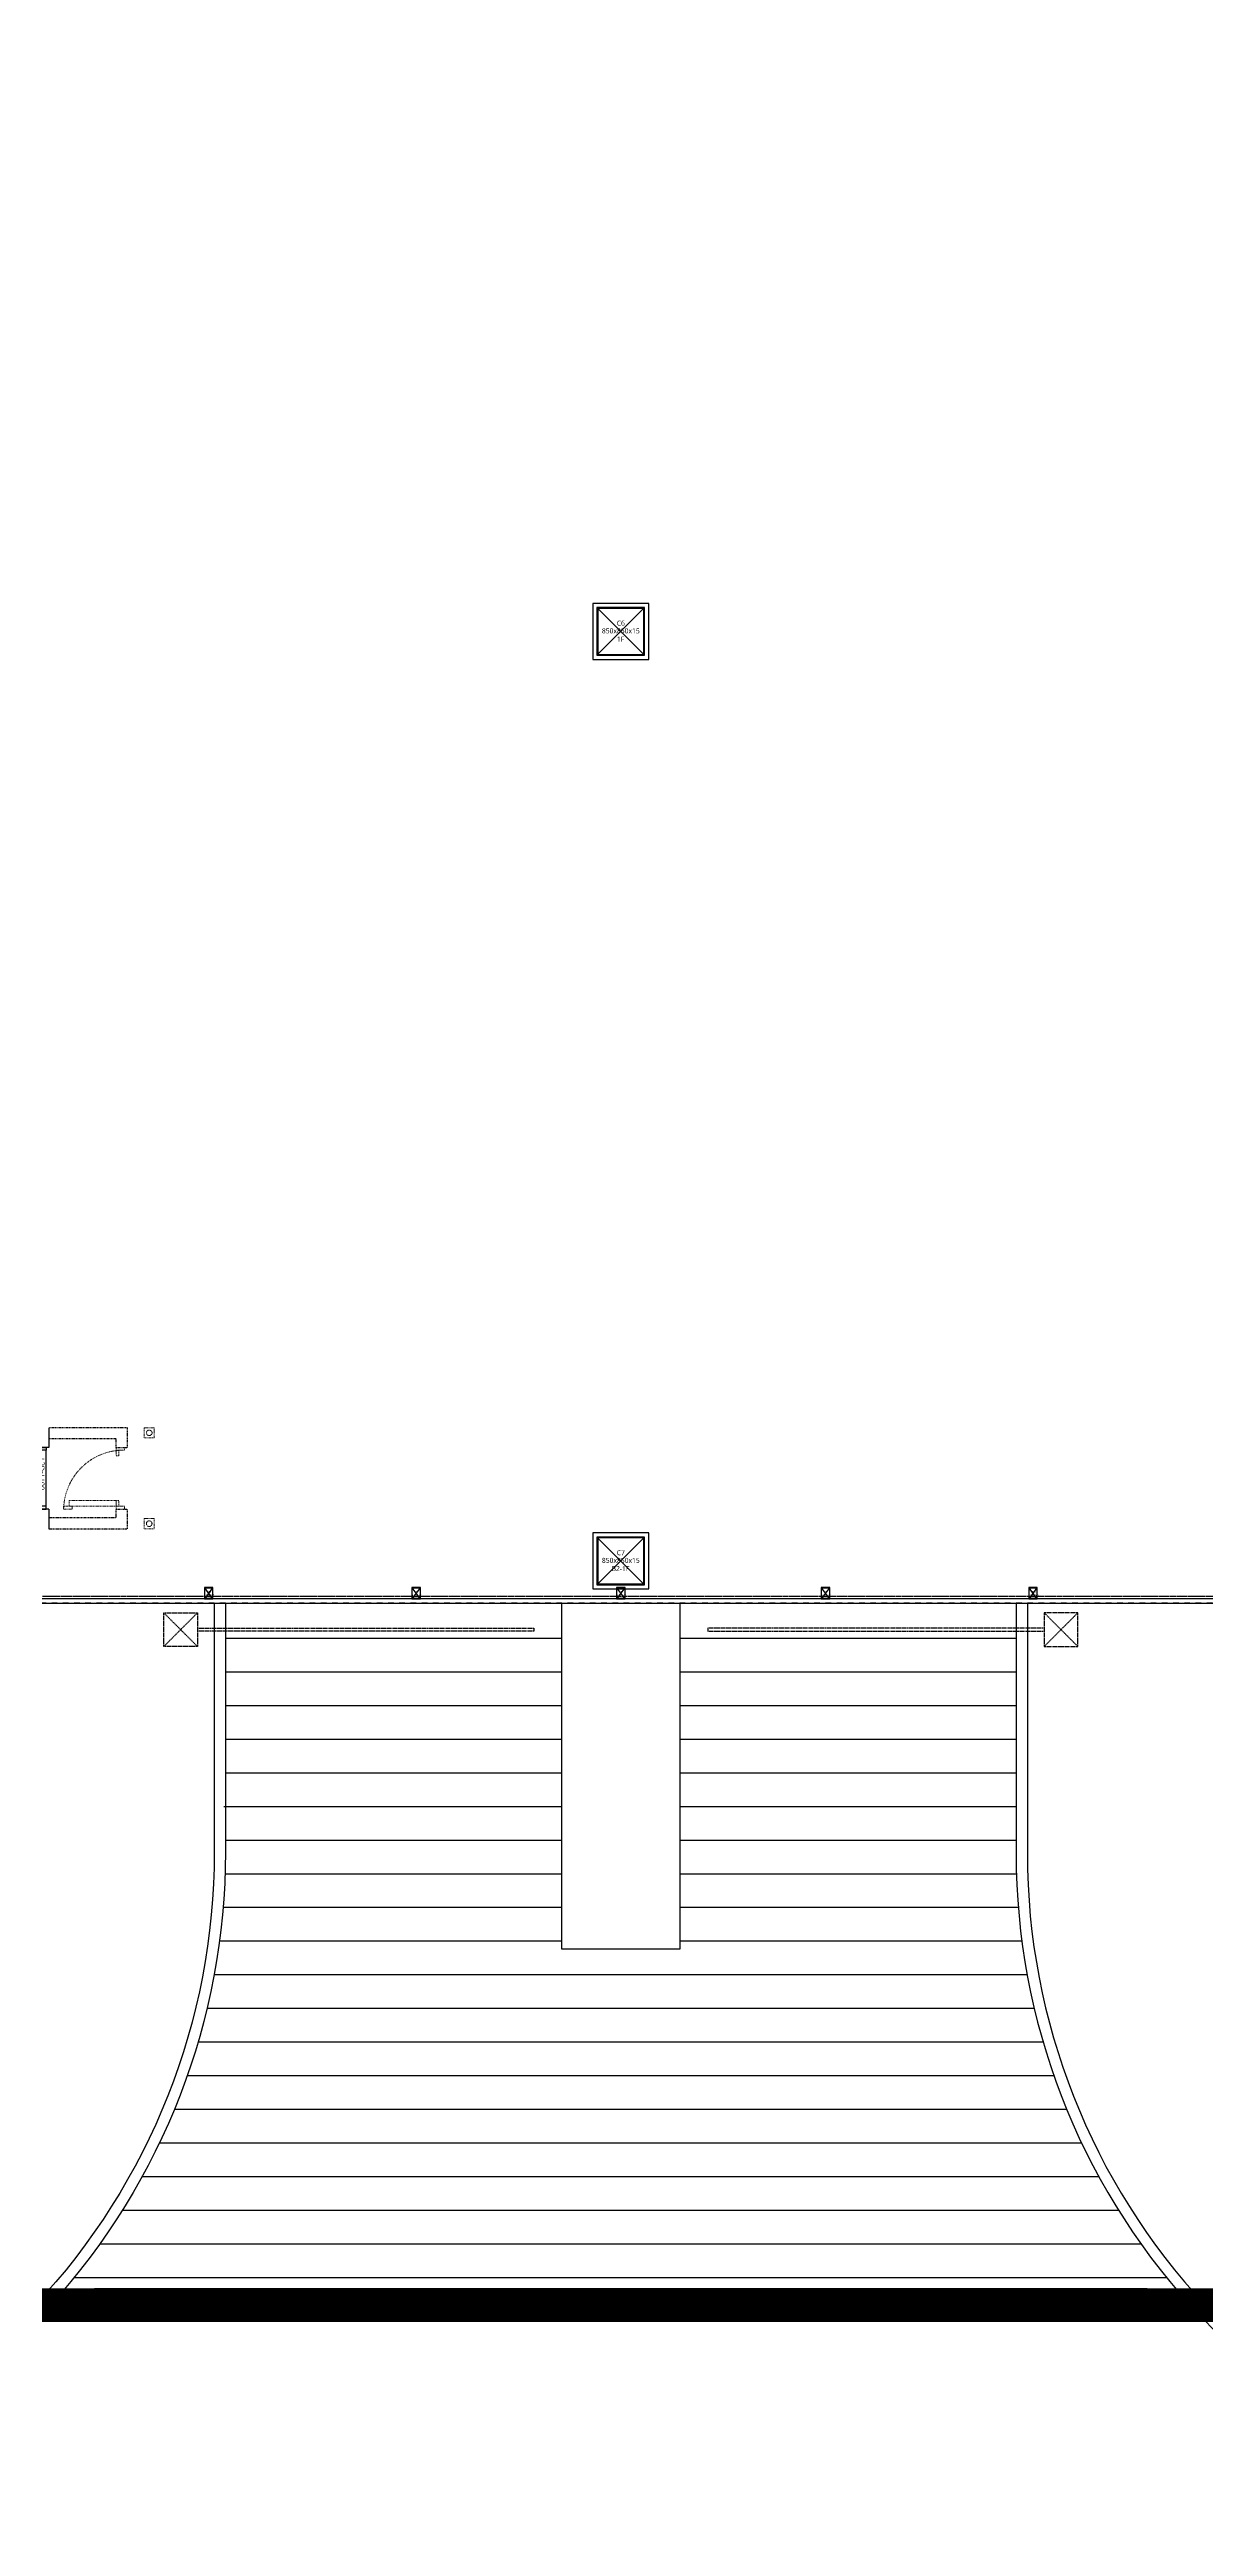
# Model space of a CAD drawing. Header units: millimetres. Extents: x 13515 to 183937, y -33900 to -660.
# Drawn here: x 121216 to 121538, y -21111 to -20420 of the extents above; entities that cross this region are included whole.
import ezdxf
from ezdxf.enums import TextEntityAlignment as Align

# ---------------------------------------------------------------- set-up
doc = ezdxf.new("R2010")
doc.units = ezdxf.units.MM
doc.header["$LTSCALE"] = 100
doc.header["$MEASUREMENT"] = 0
doc.header["$PDSIZE"] = -10
for name, pattern in [('-HID', [2.5, 1.5, -1]), ('DASHED', [0.75, 0.5, -0.25]), ('HID', [2.5, 1.5, -1]), ('HIDDEN', [2, 1, -1]), ('HIDDEN2', [0.1875, 0.125, -0.0625])]:
    doc.linetypes.add(name, pattern=pattern)
doc.layers.get('0').update_dxf_attribs({"linetype": 'CONTINUOUS'})
doc.layers.get('Defpoints').update_dxf_attribs({"color": 171, "linetype": 'CONTINUOUS'})
doc.layers.add('#프레임 라인', color=189, linetype='CONTINUOUS', plot=False)
for name, color, linetype in [('DOOR', 4, 'CONTINUOUS'), ('DOOR ELE', 253, 'CONTINUOUS'), ('DOOR(OPEN ELE)', 5, 'CONTINUOUS'), ('ELE9', 9, 'CONTINUOUS'), ('FIN(패널-200글라스울64k)', 4, 'CONTINUOUS'), ('FIN(패널-T150 방열)', 9, 'CONTINUOUS'), ('h COLUMN', 252, 'CONTINUOUS'), ('STEEL', 5, 'CONTINUOUS'), ('WC', 2, 'CONTINUOUS'), ('단열패널-방열문(저온공사분)', 251, 'CONTINUOUS')]:
    doc.layers.add(name, color=color, linetype=linetype)
doc.styles.add('TE', font='malgun_0.ttf')
doc.styles.add('나눔바른고딕', font='NanumBarunGothic.ttf')

# ---------------------------------------------------------------- blocks, each defined once
blk = doc.blocks.new('*U143')
at = {"color": 0, "linetype": 'ByBlock'}
for p, q in [((100, 75), (-100, 75)), ((-100, 75), (-100, -75)), ((-96, 70), (96, 70)), ((-96, -70), (-96, 70)), ((96, 70), (96, -70)), ((100, -75), (100, 75)), ((-100, -75), (100, -75)), ((96, -70), (-96, -70))]:
    blk.add_line(p, q, dxfattribs=at)
at = {"layer": 'Defpoints'}
blk.add_point((0, 0), dxfattribs=at)
blk = doc.blocks.new('WC1')
at = {"layer": 'h COLUMN', "ltscale": 0.1}
for p, q in [((70, -96), (-70, 96)), ((70, 96), (-70, -96))]:
    blk.add_line(p, q, dxfattribs=at)
at = {"layer": 'h COLUMN', "ltscale": 0.1, "rotation": 90}
blk.add_blockref('*U143', (0, 0), dxfattribs=at)
at = {"layer": 'Defpoints', "style": 'TE'}
for s, width, p in [('WC1', 0.8, (-34, 25)), ('ㅁ-200x150x4.5', 0.5, (-74, -35))]:
    blk.add_text(s, height=30, dxfattribs=dict(at, width=width)).set_placement(p, align=Align.MIDDLE_LEFT)
blk = doc.blocks.new('지상1층 WC 배치')
at = {"layer": 'WC'}
for p in [(185350, -105200), (189050, -105200), (192700, -105200), (196350, -105200), (200050, -105200)]:
    blk.add_blockref('WC1', p, dxfattribs=at)
blk = doc.blocks.new('C6-1F')
at = {"layer": '#프레임 라인', "ltscale": 0.1}
blk.add_lwpolyline([(-500, -500), (500, -500), (500, 500), (-500, 500)], close=True, dxfattribs=at)
for points in [[(-425, -425), (425, -425), (425, 425), (-425, 425)], [(-410, -410), (410, -410), (410, 410), (-410, 410)]]:
    blk.add_lwpolyline(points, close=True)
at = {"layer": 'Defpoints', "ltscale": 10000}
for p, q in [((-425, -425), (425, 425)), ((425, -425), (-425, 425))]:
    blk.add_line(p, q, dxfattribs=at)
at = {"layer": 'Defpoints', "style": 'TE'}
for s, p in [('850x850x15', (0, -35)), ('C6', (0, 102)), ('1F', (-6, -182))]:
    blk.add_text(s, height=90, dxfattribs=at).set_placement(p, align=Align.CENTER)
blk = doc.blocks.new('C7-B2-1F')
at = {"layer": '#프레임 라인', "ltscale": 0.1}
blk.add_lwpolyline([(-500, -500), (500, -500), (500, 500), (-500, 500)], close=True, dxfattribs=at)
for points in [[(-425, -425), (425, -425), (425, 425), (-425, 425)], [(-410, -410), (410, -410), (410, 410), (-410, 410)]]:
    blk.add_lwpolyline(points, close=True)
at = {"layer": 'Defpoints', "ltscale": 10000}
for p, q in [((-425, -425), (425, 425)), ((425, -425), (-425, 425))]:
    blk.add_line(p, q, dxfattribs=at)
at = {"layer": 'Defpoints', "style": 'TE'}
for s, p in [('850x850x15', (0, -35)), ('C7', (0, 102)), ('B2-1F', (-6, -182))]:
    blk.add_text(s, height=90, dxfattribs=at).set_placement(p, align=Align.CENTER)
blk = doc.blocks.new('A$Cc858e627')
at = {"layer": 'ELE9', "ltscale": 0.1}
for points in [[(-169381, -88792), (-163381, -88792)], [(-161281, -88792), (-155281, -88792)], [(-169381, -89392), (-163381, -89392)], [(-161281, -89392), (-155281, -89392)], [(-169381, -89992), (-163381, -89992)], [(-161281, -89992), (-155281, -89992)], [(-169381, -90592), (-163381, -90592)], [(-161281, -90592), (-155281, -90592)], [(-169381, -91192), (-163381, -91192)], [(-161281, -91192), (-155281, -91192)], [(-169409, -91792), (-163381, -91792)], [(-161281, -91792), (-155281, -91792)], [(-169383, -92392), (-163381, -92392)], [(-161281, -92392), (-155281, -92392)], [(-169388, -92992), (-163381, -92992)], [(-161281, -92992), (-155276, -92992)], [(-169422, -93592), (-163381, -93592)], [(-161281, -93592), (-155243, -93592)], [(-169486, -94192), (-163381, -94192)], [(-161281, -94192), (-155180, -94192)], [(-169582, -94792), (-155085, -94792)], [(-169708, -95392), (-154960, -95392)], [(-169868, -95992), (-154801, -95992)], [(-170062, -96592), (-154609, -96592)], [(-170291, -97192), (-154381, -97192)], [(-170558, -97792), (-154115, -97792)], [(-170867, -98392), (-153809, -98392)], [(-171220, -98992), (-153457, -98992)], [(-171622, -99592), (-153057, -99592)], [(-172081, -100192), (-152600, -100192)], [(-172507, -100687), (-152176, -100687)]]:
    blk.add_lwpolyline(points, dxfattribs=at)
blk = doc.blocks.new('A$C48EA7C17')
at = {"layer": 'DOOR'}
for points in [[(965, 1088), (1000, 1088), (1000, 88), (965, 88)], [(-50, 0), (0, 0), (0, 150), (-50, 150)], [(1050, 0), (1000, 0), (1000, 150), (1050, 150)]]:
    blk.add_lwpolyline(points, close=True, dxfattribs=at)
at = {"layer": 'DOOR ELE', "ltscale": 0.1}
for points in [[(965, 150), (0, 150)], [(1000, 0), (0, 0)]]:
    blk.add_lwpolyline(points, dxfattribs=at)
at = {"layer": 'DOOR(OPEN ELE)', "linetype": 'HID', "ltscale": 0.05}
blk.add_arc((1084, 7), 1087, 96.2785, 175.7623, dxfattribs=at)
at = {"layer": 'Defpoints', "style": '나눔바른고딕'}
blk.add_text('FSD-1100', height=100, dxfattribs=at).set_placement((139, 28))
blk = doc.blocks.new('A$C236D454C')
at = {"layer": 'FIN(패널-200글라스울64k)', "ltscale": 1000}
for points in [[(0, 1112), (350, 1112)], [(350, 912), (0, 912)], [(350, 1112), (350, 912)], [(1450, 1112), (1450, 912)], [(1450, 1112), (1800, 1112)], [(1450, 912), (1800, 912)]]:
    blk.add_lwpolyline(points, dxfattribs=at)
at = {"layer": 'FIN(패널-T150 방열)', "linetype": '-HID', "ltscale": 0.1}
for points in [[(350, 2512), (0, 2512), (0, 1112)], [(350, 2312), (200, 2312), (200, 1112)], [(350, 2312), (350, 2512)], [(1800, 1112), (1800, 2512), (1450, 2512)], [(1450, 2312), (1450, 2512)], [(1600, 1112), (1600, 2312), (1450, 2312)]]:
    blk.add_lwpolyline(points, dxfattribs=at)
at = {"layer": 'STEEL', "linetype": '-HID', "lineweight": 0, "ltscale": 0.1}
for p, q in [((0, 2992), (180, 2992)), ((0, 2812), (0, 2992)), ((180, 2812), (0, 2812)), ((180, 2992), (180, 2812)), ((1620, 2992), (1800, 2992)), ((1620, 2812), (1620, 2992)), ((1800, 2812), (1620, 2812)), ((1800, 2992), (1800, 2812))]:
    blk.add_line(p, q, dxfattribs=at)
for centre in [(90, 2902), (1710, 2902)]:
    blk.add_circle(centre, 50, dxfattribs=at)
at = {"layer": '단열패널-방열문(저온공사분)', "linetype": '-HID', "lineweight": 0, "ltscale": 0.1}
for points in [[(350, 2462), (400, 2462), (400, 2312), (350, 2312)], [(500, 2312), (500, 2362), (400, 2362), (400, 2312)], [(1400, 2312), (1400, 2362), (1300, 2362), (1300, 2312)], [(1300, 1475), (1400, 1475), (1400, 2312), (1300, 2312)], [(1450, 2462), (1400, 2462), (1400, 2312), (1450, 2312)], [(1450, 1375), (1450, 1525), (1400, 1525), (1400, 1375)]]:
    blk.add_lwpolyline(points, close=True, dxfattribs=at)
blk.add_arc((1474, 2451), 1076, 184.0279, 268.0719, dxfattribs=at)
at = {"ltscale": 0.1, "xscale": -1, "rotation": 180}
blk.add_blockref('A$C48EA7C17', (400, 1062), dxfattribs=at)
blk = doc.blocks.new('A$C251c222b')
at = {"linetype": 'DASHED', "ltscale": 0.3}
blk.add_lwpolyline([(-105, 750), (495, 750), (495, 150), (-105, 150)], close=True, dxfattribs=at)
for points in [[(-105, 750), (495, 150)], [(-105, 150), (495, 750)], [(495, 475), (6495, 475), (6495, 425), (495, 425)]]:
    blk.add_lwpolyline(points, dxfattribs=at)
blk = doc.blocks.new('FGHJ')
at = {"layer": 'ELE9'}
h = blk.add_hatch(dxfattribs=at)
h.set_pattern_fill('ANSI31', color=256, scale=1500, angle=45)
h.set_pattern_definition([(90, (717027.37, -93096.4), (-187.5, 0), [])])
h.paths.add_polyline_path([(37164610, -50650.1), (37183386.4, -50650.1), (37183386.4, -50950.1), (37164610, -50950.1)])
at = {"layer": 'ELE9', "ltscale": 10, "const_width": 600}
blk.add_lwpolyline([(37006864.8, -50949.1), (37215384.5, -50949.1), (37215399.1, 71596.3), (37112506, 71586.4)], dxfattribs=at)
at = {"layer": 'ELE9', "linetype": 'HIDDEN'}
blk.add_lwpolyline([(37004040.2, -38428.7), (36980599.1, 15369.2), (36980599.1, 54346.3), (37030249.1, 54346.3), (37030249.1, 67846.3), (37207749.1, 67846.3), (37207749.1, 62946.3), (37211349.1, 62946.3), (37211349.1, 47346.3), (37207749.1, 47346.3), (37207749.1, -20253.7), (37211349.1, -20253.7), (37211349.1, -33603.7), (37207749.1, -33603.7), (37207749.1, -38428.7)], close=True, dxfattribs=at)
at = {"layer": 'ELE9', "linetype": 'HIDDEN2'}
blk.add_lwpolyline([(37195449.1, 67346.3), (37195449.1, 40346.3), (37042549.1, 40346.3), (37042549.1, 51346.3), (37030449.1, 51346.3), (37030449.1, -38303.7), (37200899.1, -38303.7)], dxfattribs=at)
at = {"layer": 'ELE9', "ltscale": 0.1}
for points in [[(37200899.1, -38353.7), (37030399.1, -38353.7)], [(37030324.1, -38428.7), (37200899.1, -38428.7)], [(37175049.1, -38428.7), (37175049.1, -44600.4), (37172949.1, -44600.4), (37172949.1, -38428.7)]]:
    blk.add_lwpolyline(points, dxfattribs=at)
for points in [[(37166749.1, -38428.7), (37166749.1, -42872.3, -0.1907328), (37163551.7, -50949.1, -0.1568483)], [(37166949.1, -38428.7), (37166949.1, -42872.3, -0.1867107), (37163824.1, -50949.1, -0.1537998)], [(37181049.1, -38428.7), (37181049.1, -42894.5, 0.1860654), (37184153.9, -50949.1, 0.1860654)], [(37181249.1, -38428.7), (37181249.1, -42894.5, 0.1900662), (37184425.7, -50949.1, 0.1644893)], [(37163824.1, -50945.3, -0.2107871), (37154949.1, -54872.3)], [(37184153.9, -50945.3, 0.2114396), (37193049.1, -54894.4)]]:
    blk.add_lwpolyline(points, format="xyb", dxfattribs=at)
at = {"layer": 'ELE9', "linetype": 'DASHED', "ltscale": 0.3}
blk.add_lwpolyline([(37182149.1, -38603.7), (37181549.1, -38603.7), (37181549.1, -39203.7), (37182149.1, -39203.7)], close=True, dxfattribs=at)
for points in [[(37182149.1, -38603.7), (37181549.1, -39203.7)], [(37182149.1, -39203.7), (37181549.1, -38603.7)], [(37181549.1, -38878.7), (37175549.1, -38878.7), (37175549.1, -38928.7), (37181549.1, -38928.7)]]:
    blk.add_lwpolyline(points, dxfattribs=at)
at = {"layer": 'ELE9', "ltscale": 0.1}
blk.add_lwpolyline([(37164610, -50650.1), (37183386.4, -50650.1), (37183386.4, -50950.1), (37164610, -50950.1)], close=True, dxfattribs=at)
at = {"layer": 'ELE9'}
blk.add_blockref('지상1층 WC 배치', (36981299.1, 66946.3), dxfattribs=at)
at = {"layer": 'ELE9', "ltscale": 0.1}
for name, p in [('C6-1F', (37173999.1, -21103.7)), ('C7-B2-1F', (37173999.1, -37678.7)), ('A$C251c222b', (37165953.9, -39353.7)), ('A$Cc858e627', (37336330.5, 49737.3))]:
    blk.add_blockref(name, p, dxfattribs=at)
at = {"layer": 'ELE9', "ltscale": 0.1, "rotation": 270}
blk.add_blockref('A$C236D454C', (37162686.6, -35303.7), dxfattribs=at)

msp = doc.modelspace()

# ---------------------------------------------------------------- block references
at = {"xscale": 0.01565102769230769, "yscale": 0.01565102769230769, "zscale": 0.01565102769230769}
msp.add_blockref('FGHJ', (-460436.19, -20252.24), dxfattribs=at)

doc.saveas('drawing.dxf')
